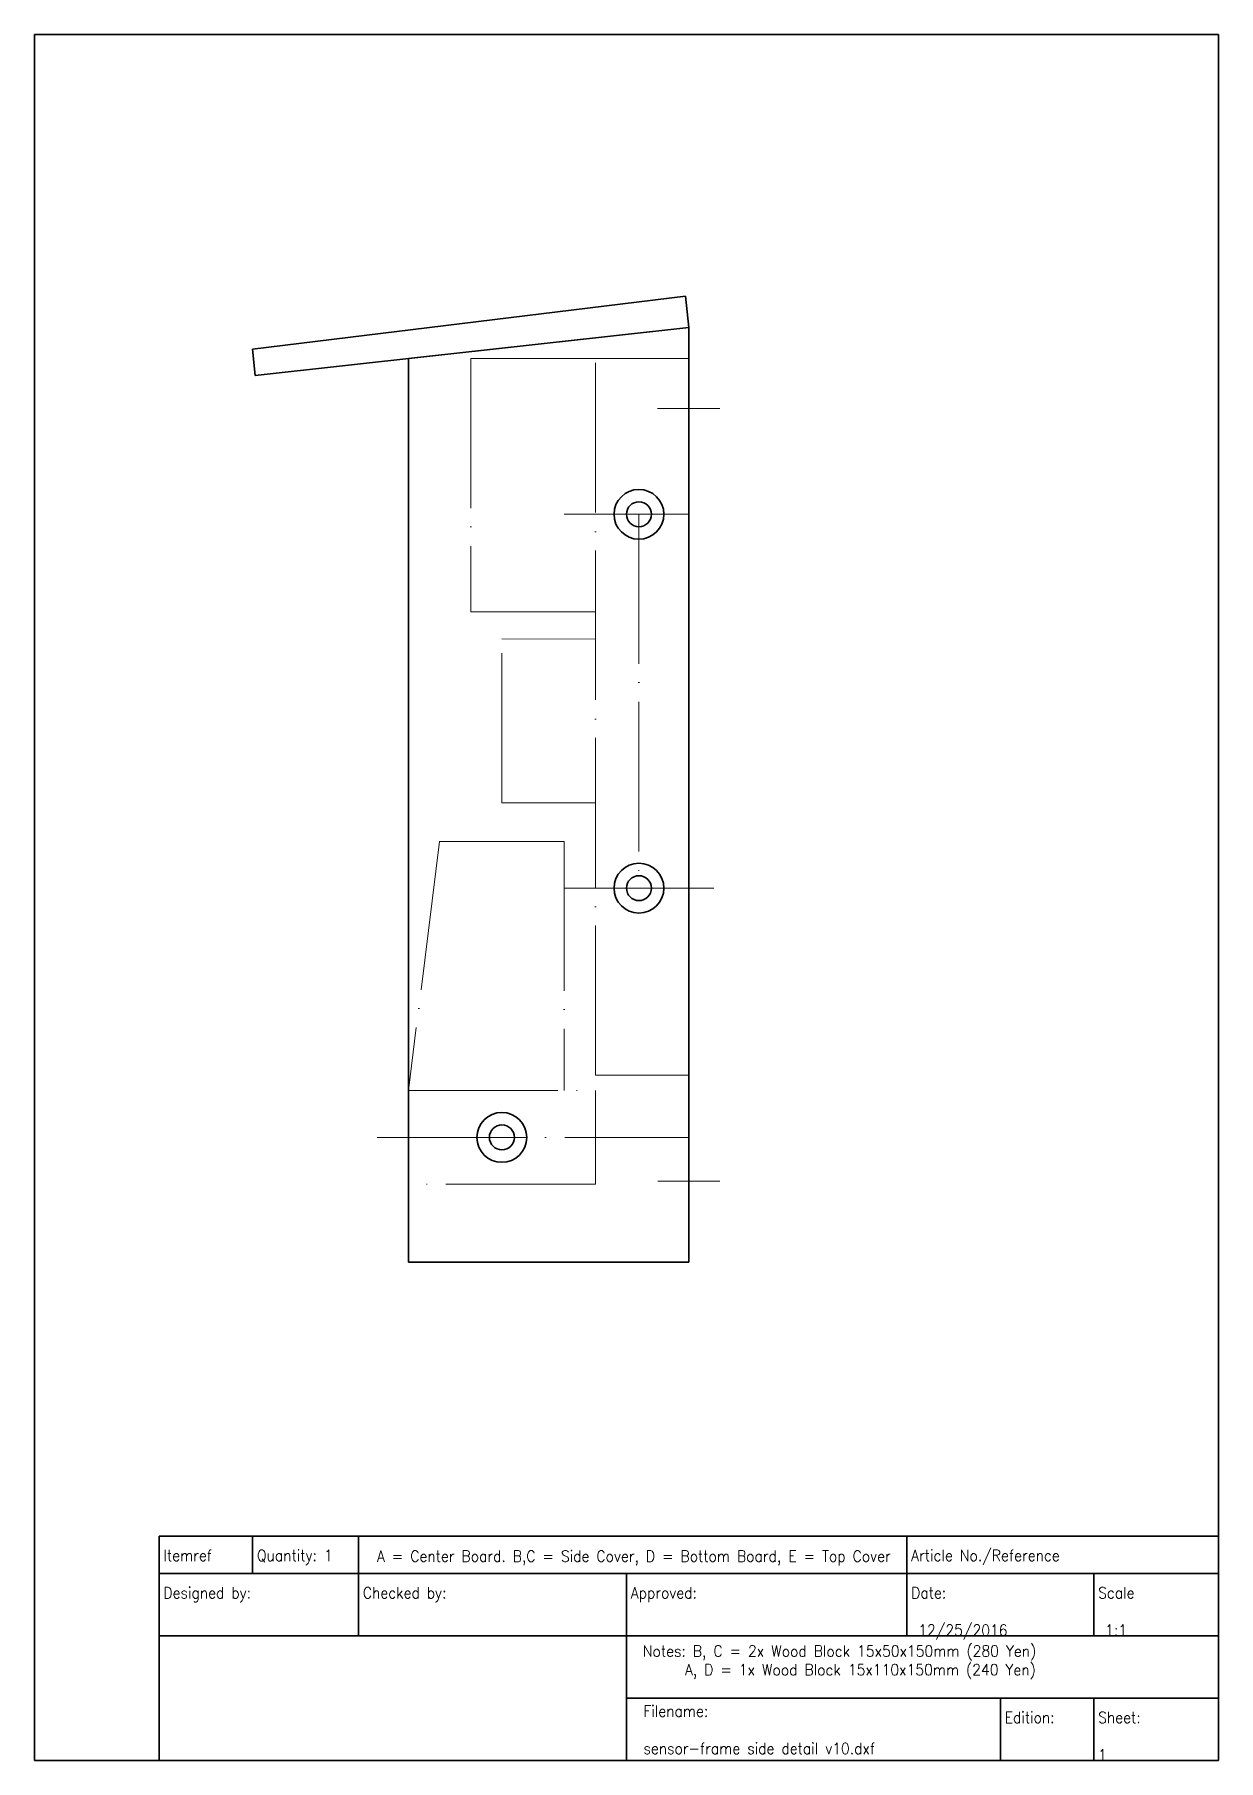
# Model space of a CAD drawing. Header units: millimetres. Extents: x 10 to 200, y 10 to 287.
import ezdxf

# ---------------------------------------------------------------- set-up
doc = ezdxf.new("R2010")
doc.units = ezdxf.units.MM
doc.linetypes.add('ACAD_ISO04W100', pattern=[30, 24, -3, 0, -3])
for name, color, linetype, lineweight, true_color in [('0 ... Background', 18, 'Continuous', 35, 0x000000), ('0 ... Base', 18, 'Continuous', 35, 0x000000), ('0 ... Construction', 18, 'ACAD_ISO04W100', 9, 0x000000), ('0 ... Cut', 18, 'Continuous', 35, 0x000000)]:
    doc.layers.add(name, color=color, linetype=linetype, lineweight=lineweight, true_color=true_color)
doc.styles.add('textstyle11', font='Standard')
doc.styles.add('textstyle12', font='Standard')
doc.styles.add('textstyle13', font='Standard')
doc.styles.add('textstyle14', font='Standard')
doc.styles.add('textstyle15', font='Standard')
doc.styles.add('textstyle16', font='Standard')
doc.styles.add('textstyle17', font='Standard')
doc.styles.add('textstyle18', font='Standard')
doc.styles.add('textstyle19', font='Standard')
doc.styles.add('textstyle20', font='Standard')
doc.styles.add('textstyle21', font='Standard')
doc.styles.add('textstyle22', font='Standard')
doc.styles.add('textstyle23', font='Standard')

msp = doc.modelspace()

# ---------------------------------------------------------------- linework, layer by layer
at = {"layer": '0 ... Background', "linetype": 'Continuous'}
for p, q in [((200, 287), (10, 287)), ((10, 287), (10, 10)), ((200, 10), (200, 287)), ((30, 46), (200, 46)), ((30, 40), (30, 46)), ((45, 40), (45, 46)), ((62, 40), (62, 46)), ((150, 40), (150, 46)), ((30, 40), (200, 40)), ((30, 10), (30, 40)), ((62, 30), (62, 40)), ((105, 30), (105, 40)), ((150, 30), (150, 40)), ((180, 30), (180, 40)), ((30, 30), (200, 30)), ((105, 10), (105, 30)), ((105, 20), (200, 20)), ((165, 10), (165, 20)), ((180, 10), (180, 20)), ((105, 10), (105, 15)), ((10, 10), (200, 10))]:
    msp.add_line(p, q, dxfattribs=at)
at = {"layer": '0 ... Base'}
for p, q in [((44.98, 236.52), (114.47, 245)), ((114.47, 245), (115, 240)), ((115, 240), (45.43, 232.27)), ((70, 235), (115, 240)), ((115, 90), (115, 240)), ((45.43, 232.27), (44.98, 236.52)), ((70, 90), (70, 235)), ((70, 90), (115, 90))]:
    msp.add_line(p, q, dxfattribs=at)
for centre in [(107, 210), (107, 150), (85, 110)]:
    msp.add_circle(centre, 4, dxfattribs=at)
at = {"layer": '0 ... Construction'}
for p, q in [((80, 235), (80, 194.36)), ((100, 235), (80, 235)), ((100, 235), (115, 235)), ((100, 120), (100, 235)), ((110, 227), (120, 227)), ((95, 210), (115, 210)), ((107, 210), (107, 150)), ((80, 194.36), (100, 194.36)), ((85, 163.7), (85, 190)), ((100, 189.97), (85, 190)), ((100, 163.67), (85, 163.67)), ((75, 157.5), (70, 117.5)), ((75, 157.5), (95, 157.5)), ((95, 157.5), (95, 117.5)), ((95, 150), (120, 150)), ((100, 120), (115, 120)), ((70, 117.5), (100, 117.5)), ((70, 102.5), (70, 117.5)), ((100, 117.5), (100, 102.5)), ((65, 110), (115, 110)), ((100, 102.5), (70, 102.5)), ((110.03, 103), (120, 103))]:
    msp.add_line(p, q, dxfattribs=at)
at = {"layer": '0 ... Cut'}
for centre in [(107, 210), (107, 150), (85, 110)]:
    msp.add_circle(centre, 2, dxfattribs=at)

# ---------------------------------------------------------------- texts
at = {"layer": '0 ... Background', "linetype": 'Continuous', "lineweight": 25, "char_height": 1.8}
for s, insert, width, attachment_point, style in [('Itemref', (30.69, 43.81), 100, 1, 'textstyle11'), ('Quantity: 1', (45.69, 43.81), 100, 1, 'textstyle12'), ('A = Center Board. B,C = Side Cover, D = Bottom Board, E = Top Cover', (64.96, 41.29), 100, 7, 'textstyle13'), ('Article No./Reference', (150.69, 43.81), 100, 1, 'textstyle14'), ('Designed by:', (30.69, 37.81), 100, 1, 'textstyle15'), ('Checked by:', (62.69, 37.81), 100, 1, 'textstyle16'), ('Approved:\\P\\P', (105.69, 37.81), 100, 1, 'textstyle17'), ('Date:\\P\\P 12/25/2016', (150.69, 37.81), 100, 1, 'textstyle19'), ('Scale\\P\\P 1:1', (180.69, 37.81), 100, 1, 'textstyle20'), ('Notes:\\~B, C\\~= 2x Wood Block 15x50x150mm (280 Yen)\\P      A,\\~D = 1x Wood Block 15x110x150mm (240 Yen)\\P\\P', (107.63, 28.47), 200, 1, 'textstyle23'), ('Filename:\\P\\Psensor-frame side detail v10.dxf', (107.72, 18.82), 100, 1, 'textstyle18'), ('Edition:\\p\\P v 1.0', (165.69, 17.81), 100, 1, 'textstyle21'), ('Sheet:\\P\\P1', (180.69, 17.81), 100, 1, 'textstyle22')]:
    msp.add_mtext(s, dxfattribs=dict(at, insert=insert, width=width, attachment_point=attachment_point, style=style))

doc.saveas('drawing.dxf')
